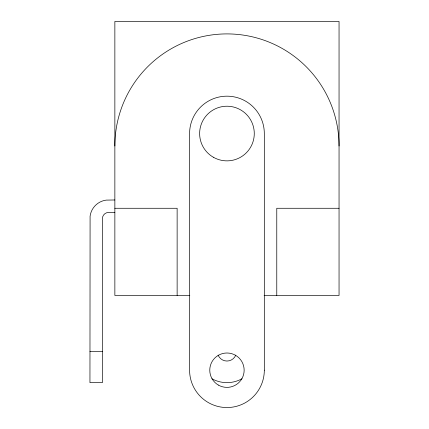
<?xml version="1.0" encoding="UTF-8"?>
<svg xmlns="http://www.w3.org/2000/svg" width="429" height="429" viewBox="0 0 429 429"><rect width="100%" height="100%" fill="white"/><g stroke="black" fill="none" stroke-linecap="round" stroke-linejoin="round"><path stroke-width="0.64" d="M114.859 199.978L106.194 200.112A18.71 18.71 0 0 0 90.085 216.216L89.951 382.641L102.408 382.641L102.408 218.661A6.226 6.226 0 0 1 108.634 212.43L114.859 212.43M114.859 208.274L177.134 208.274L177.134 295.458M339.049 208.274L276.775 208.274L276.775 295.458M189.811 295.458L114.859 295.458L114.859 21.45L339.049 21.45L339.049 295.458L264.098 295.458M89.951 351.501L102.408 351.501M114.859 145.999A112.092 112.092 0 0 1 226.957 33.907A112.092 112.092 0 0 1 339.049 145.999M241.983 378.775A31.135 31.135 0 0 1 211.926 378.775M235.768 355.153A9.54 9.54 0 0 1 218.141 355.153M264.318 370.184L264.318 133.542A37.366 37.366 0 0 0 226.957 96.176A37.366 37.366 0 0 0 189.591 133.542L189.591 370.184A37.366 37.366 0 0 0 226.957 407.55A37.366 37.366 0 0 0 264.318 370.184M218.361 385.07A17.187 17.187 0 0 0 244.144 370.184A17.187 17.187 0 0 0 218.361 355.303A17.187 17.187 0 0 0 218.361 385.07M213.293 157.207A27.327 27.327 0 0 0 254.279 133.542A27.327 27.327 0 0 0 213.293 109.878A27.327 27.327 0 0 0 213.293 157.207"/></g></svg>
